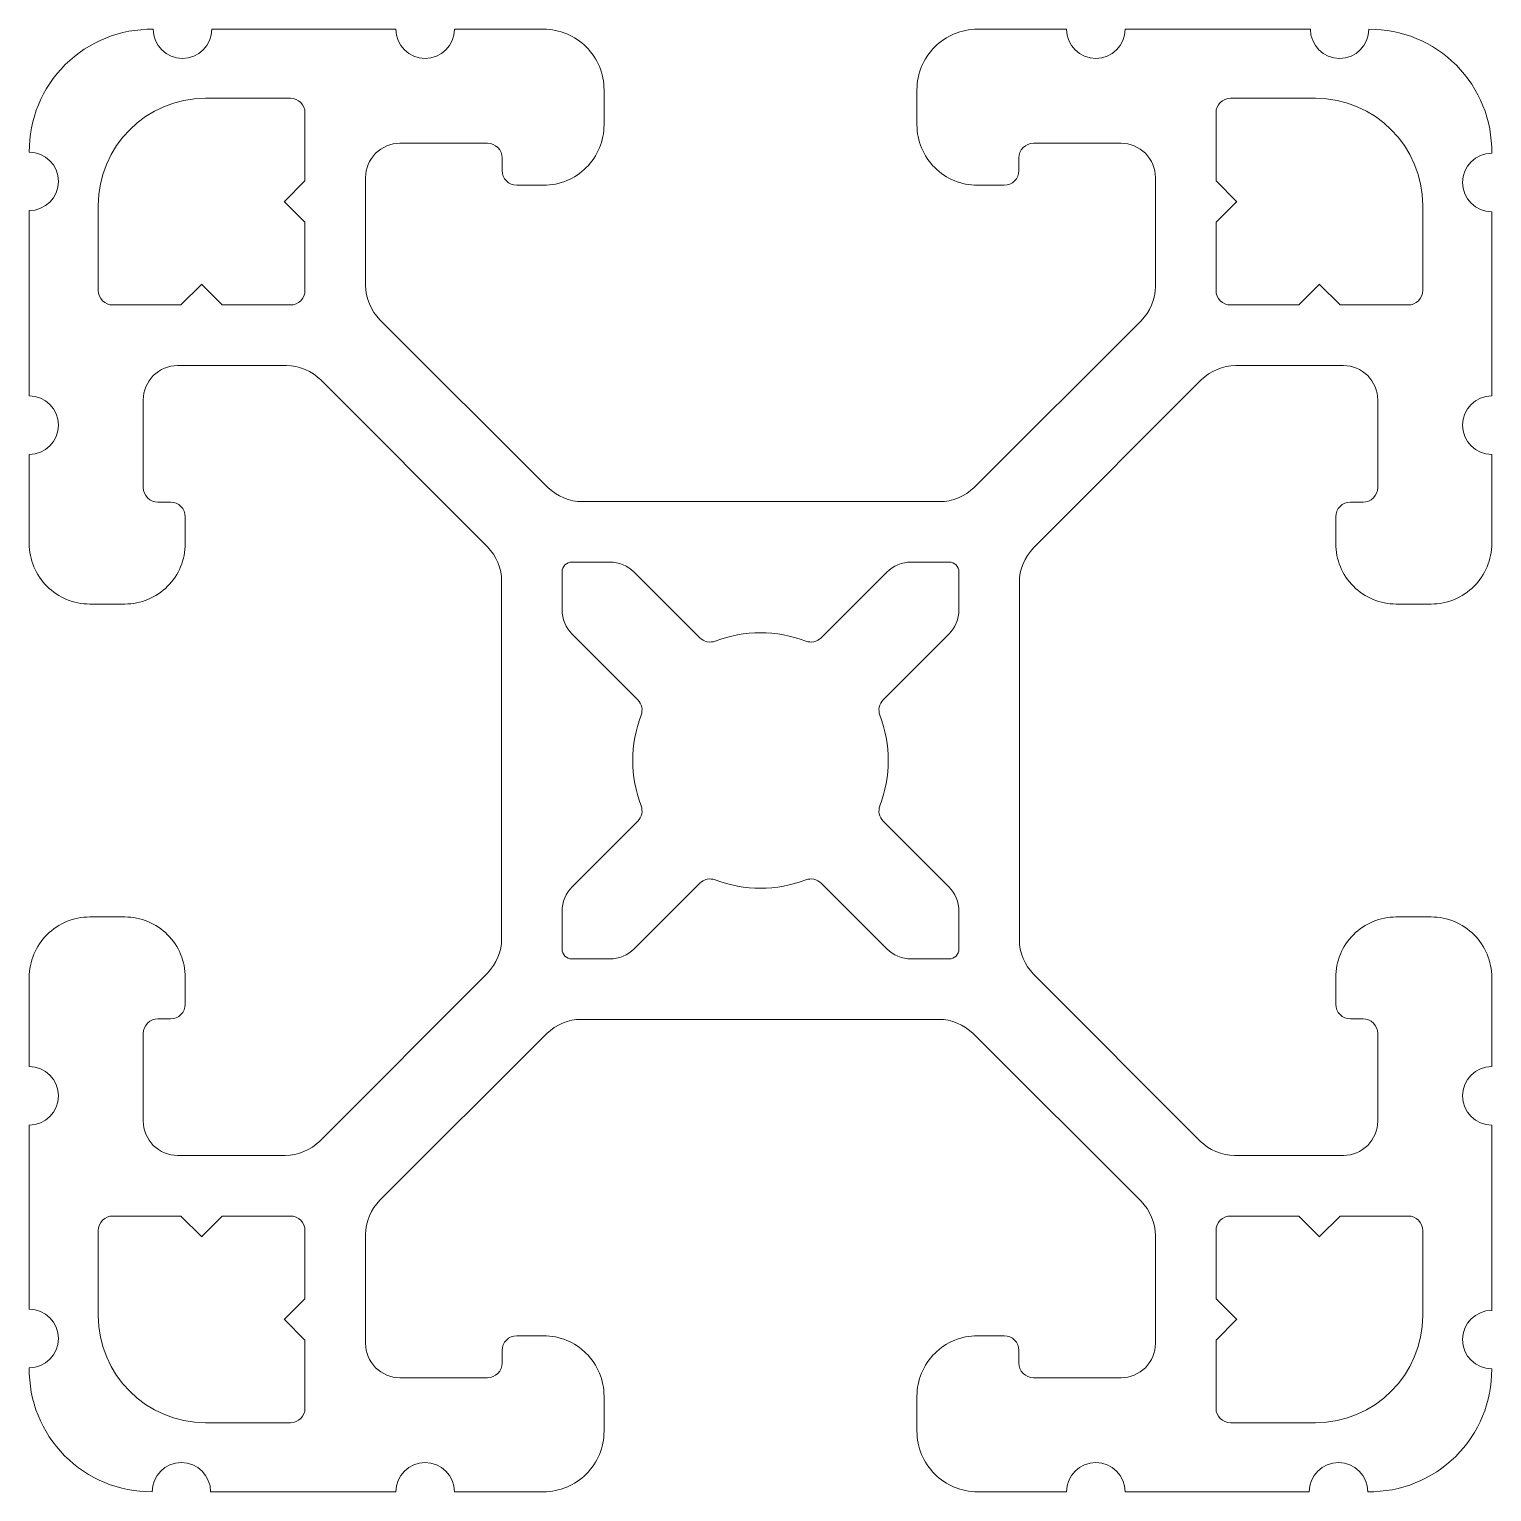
# Model space of a CAD drawing. Header units: inches. Extents: x -0.75 to 0.75, y -0.75 to 0.75.
import ezdxf

# ---------------------------------------------------------------- set-up
doc = ezdxf.new("R2010")
doc.units = ezdxf.units.IN
doc.header["$MEASUREMENT"] = 0

msp = doc.modelspace()

# ---------------------------------------------------------------- linework, layer by layer
at = {"color": 7, "linetype": 'Continuous', "lineweight": 15}
for p, q in [((-0.374, 0.75), (-0.5629, 0.75)), ((-0.2226, 0.75), (-0.314, 0.75)), ((0.314, 0.75), (0.2226, 0.75)), ((0.564, 0.75), (0.374, 0.75)), ((-0.4822, 0.6792), (-0.5692, 0.6792)), ((-0.1605, 0.652), (-0.1605, 0.688)), ((0.1605, 0.688), (0.1605, 0.652)), ((0.5692, 0.6792), (0.4822, 0.6792)), ((-0.4672, 0.5945), (-0.4672, 0.6642)), ((0.4672, 0.6642), (0.4672, 0.5945)), ((-0.37, 0.633), (-0.28, 0.633)), ((0.28, 0.633), (0.37, 0.633)), ((-0.265, 0.618), (-0.265, 0.605)), ((0.265, 0.605), (0.265, 0.618)), ((-0.4883, 0.5733), (-0.4672, 0.5944)), ((-0.405, 0.4874), (-0.405, 0.598)), ((-0.25, 0.59), (-0.2226, 0.59)), ((0.2226, 0.59), (0.25, 0.59)), ((0.405, 0.598), (0.405, 0.4863)), ((0.4672, 0.5944), (0.4883, 0.5733)), ((-0.4672, 0.552), (-0.4883, 0.5731)), ((0.4883, 0.5731), (0.4672, 0.552)), ((-0.75, 0.564), (-0.75, 0.374)), ((-0.6792, 0.5692), (-0.6792, 0.4822)), ((0.6792, 0.4822), (0.6792, 0.5692)), ((0.75, 0.374), (0.75, 0.5629)), ((-0.4672, 0.4822), (-0.4672, 0.5519)), ((0.4672, 0.5519), (0.4672, 0.4822)), ((-0.5944, 0.4672), (-0.5733, 0.4883)), ((-0.5731, 0.4883), (-0.552, 0.4672)), ((0.552, 0.4672), (0.5731, 0.4883)), ((0.5733, 0.4883), (0.5944, 0.4672)), ((-0.6642, 0.4672), (-0.5945, 0.4672)), ((-0.5519, 0.4672), (-0.4822, 0.4672)), ((0.4822, 0.4672), (0.5519, 0.4672)), ((0.5945, 0.4672), (0.6642, 0.4672)), ((-0.218, 0.2801), (-0.3903, 0.452)), ((0.3903, 0.4509), (0.2191, 0.2801)), ((-0.598, 0.405), (-0.4863, 0.405)), ((0.4874, 0.405), (0.598, 0.405)), ((-0.4509, 0.3903), (-0.2801, 0.2191)), ((0.2801, 0.218), (0.452, 0.3903)), ((-0.633, 0.28), (-0.633, 0.37)), ((0.633, 0.37), (0.633, 0.28)), ((-0.75, 0.314), (-0.75, 0.2226)), ((0.75, 0.2226), (0.75, 0.314)), ((-0.605, 0.265), (-0.618, 0.265)), ((0.1838, 0.2655), (-0.1827, 0.2655)), ((0.618, 0.265), (0.605, 0.265)), ((-0.59, 0.2226), (-0.59, 0.25)), ((0.59, 0.25), (0.59, 0.2226)), ((-0.1544, 0.2035), (-0.1935, 0.2035)), ((0.1935, 0.2035), (0.1544, 0.2035)), ((-0.2655, 0.1838), (-0.2655, -0.1827)), ((-0.2035, 0.1935), (-0.2035, 0.1544)), ((-0.0623, 0.1259), (-0.1296, 0.1932)), ((0.1296, 0.1932), (0.0623, 0.1259)), ((0.2035, 0.1544), (0.2035, 0.1935)), ((0.2655, -0.1838), (0.2655, 0.1827)), ((-0.688, 0.1605), (-0.652, 0.1605)), ((0.652, 0.1605), (0.688, 0.1605)), ((-0.1932, 0.1296), (-0.1259, 0.0623)), ((0.1259, 0.0623), (0.1932, 0.1296)), ((-0.1259, -0.0623), (-0.1932, -0.1296)), ((0.1932, -0.1296), (0.1259, -0.0623)), ((-0.1296, -0.1932), (-0.0623, -0.1259)), ((0.0623, -0.1259), (0.1296, -0.1932)), ((-0.652, -0.1605), (-0.688, -0.1605)), ((-0.2035, -0.1544), (-0.2035, -0.1935)), ((0.2035, -0.1935), (0.2035, -0.1544)), ((0.688, -0.1605), (0.652, -0.1605)), ((-0.1935, -0.2035), (-0.1544, -0.2035)), ((0.1544, -0.2035), (0.1935, -0.2035)), ((-0.75, -0.2226), (-0.75, -0.314)), ((-0.59, -0.25), (-0.59, -0.2226)), ((-0.2801, -0.218), (-0.452, -0.3903)), ((0.4509, -0.3903), (0.2801, -0.2191)), ((0.59, -0.2226), (0.59, -0.25)), ((0.75, -0.314), (0.75, -0.2226)), ((-0.618, -0.265), (-0.605, -0.265)), ((-0.1838, -0.2655), (0.1827, -0.2655)), ((0.605, -0.265), (0.618, -0.265)), ((-0.633, -0.37), (-0.633, -0.28)), ((-0.3903, -0.4509), (-0.2191, -0.2801)), ((0.218, -0.2801), (0.3903, -0.452)), ((0.633, -0.28), (0.633, -0.37)), ((-0.75, -0.374), (-0.75, -0.5629)), ((0.75, -0.564), (0.75, -0.374)), ((-0.4874, -0.405), (-0.598, -0.405)), ((0.598, -0.405), (0.4863, -0.405)), ((-0.5945, -0.4672), (-0.6642, -0.4672)), ((-0.5733, -0.4883), (-0.5944, -0.4672)), ((-0.552, -0.4672), (-0.5731, -0.4883)), ((-0.4822, -0.4672), (-0.5519, -0.4672)), ((0.5519, -0.4672), (0.4822, -0.4672)), ((0.5731, -0.4883), (0.552, -0.4672)), ((0.5944, -0.4672), (0.5733, -0.4883)), ((0.6642, -0.4672), (0.5945, -0.4672)), ((-0.6792, -0.4822), (-0.6792, -0.5692)), ((-0.4672, -0.5519), (-0.4672, -0.4822)), ((-0.405, -0.598), (-0.405, -0.4863)), ((0.405, -0.4874), (0.405, -0.598)), ((0.4672, -0.4822), (0.4672, -0.5519)), ((0.6792, -0.5692), (0.6792, -0.4822)), ((-0.4883, -0.5731), (-0.4672, -0.552)), ((0.4672, -0.552), (0.4883, -0.5731)), ((-0.4672, -0.5944), (-0.4883, -0.5733)), ((0.4883, -0.5733), (0.4672, -0.5944)), ((-0.4672, -0.6642), (-0.4672, -0.5945)), ((-0.2226, -0.59), (-0.25, -0.59)), ((0.25, -0.59), (0.2226, -0.59)), ((0.4672, -0.5945), (0.4672, -0.6642)), ((-0.265, -0.605), (-0.265, -0.618)), ((0.265, -0.618), (0.265, -0.605)), ((-0.28, -0.633), (-0.37, -0.633)), ((0.37, -0.633), (0.28, -0.633)), ((-0.1605, -0.688), (-0.1605, -0.652)), ((0.1605, -0.652), (0.1605, -0.688)), ((-0.5692, -0.6792), (-0.4822, -0.6792)), ((0.4822, -0.6792), (0.5692, -0.6792)), ((-0.564, -0.75), (-0.374, -0.75)), ((-0.314, -0.75), (-0.2226, -0.75)), ((0.2226, -0.75), (0.314, -0.75)), ((0.374, -0.75), (0.5629, -0.75))]:
    msp.add_line(p, q, dxfattribs=at)
for centre, radius, start, end in [((-0.625, 0.625), 0.125, 89.0452, 180.4584), ((-0.5929, 0.75), 0.03, 180.0332, 360), ((-0.344, 0.75), 0.03, 180, 360), ((-0.2225, 0.688), 0.062, 359.9815, 90.0185), ((0.2225, 0.688), 0.062, 89.9815, 180.0185), ((0.344, 0.75), 0.03, 180, 360), ((0.594, 0.75), 0.03, 180, 359.9924), ((0.625, 0.625), 0.125, 359.0452, 90.4584), ((-0.5692, 0.5692), 0.11, 90, 180), ((-0.4822, 0.6642), 0.015, 0, 90), ((0.4822, 0.6642), 0.015, 90, 180), ((0.5692, 0.5692), 0.11, 0, 90), ((-0.2225, 0.652), 0.062, 269.9815, 0.0185), ((0.2225, 0.652), 0.062, 179.9815, 270.0185), ((-0.37, 0.598), 0.035, 89.9242, 180.0733), ((-0.28, 0.618), 0.015, 359.9633, 90.0342), ((0.28, 0.618), 0.015, 89.9658, 180.0367), ((0.37, 0.598), 0.035, 359.9266, 90.0758), ((-0.75, 0.594), 0.03, 270, 89.9924), ((0.75, 0.5929), 0.03, 90.0332, 270), ((-0.25, 0.605), 0.015, 179.9633, 270.0349), ((0.25, 0.605), 0.015, 269.9651, 0.0367), ((-0.4673, 0.5945), 0.0001, 314.9994, 360), ((0.4673, 0.5945), 0.0001, 180, 225.0006), ((-0.4883, 0.5732), 0.0001, 134.9994, 224.9994), ((0.4883, 0.5732), 0.0001, 315.0006, 45.0006), ((-0.4673, 0.5519), 0.0001, 0, 44.9994), ((0.4673, 0.5519), 0.0001, 135.0006, 180), ((-0.6642, 0.4822), 0.015, 180, 270), ((-0.5732, 0.4883), 0.0001, 45.0006, 135.0006), ((-0.4822, 0.4822), 0.015, 270, 360), ((-0.355, 0.4874), 0.05, 179.9982, 225.0622), ((0.355, 0.4863), 0.05, 314.9378, 0.0018), ((0.4822, 0.4822), 0.015, 180, 270), ((0.5732, 0.4883), 0.0001, 44.9994, 134.9994), ((0.6642, 0.4822), 0.015, 270, 360), ((-0.5945, 0.4673), 0.0001, 270, 315.0006), ((-0.5519, 0.4673), 0.0001, 225.0006, 270), ((0.5519, 0.4673), 0.0001, 270, 314.9994), ((0.5945, 0.4673), 0.0001, 224.9994, 270), ((-0.598, 0.37), 0.035, 89.9266, 180.0758), ((-0.4863, 0.355), 0.05, 44.9378, 90.0018), ((0.4874, 0.355), 0.05, 89.9982, 135.0622), ((0.598, 0.37), 0.035, 359.9242, 90.0733), ((-0.75, 0.344), 0.03, 270, 90), ((0.75, 0.344), 0.03, 90, 270), ((-0.618, 0.28), 0.015, 179.9658, 270.0367), ((-0.1827, 0.3155), 0.05, 225.0622, 270), ((0.1838, 0.3155), 0.05, 270, 314.9378), ((0.618, 0.28), 0.015, 269.9633, 0.0342), ((-0.605, 0.25), 0.015, 359.9651, 90.0367), ((0.605, 0.25), 0.015, 89.9633, 180.0349), ((-0.688, 0.2225), 0.062, 179.9815, 270.0185), ((-0.652, 0.2225), 0.062, 269.9815, 0.0185), ((-0.3155, 0.1838), 0.05, 0, 44.9378), ((0.3155, 0.1827), 0.05, 135.0622, 180), ((0.652, 0.2225), 0.062, 179.9815, 270.0185), ((0.688, 0.2225), 0.062, 269.9815, 0.0185), ((-0.1935, 0.1935), 0.01, 90, 180), ((-0.1544, 0.1685), 0.035, 45, 90), ((0.1544, 0.1685), 0.035, 90, 135), ((0.1935, 0.1935), 0.01, 0, 90), ((-0.1685, 0.1544), 0.035, 180, 225), ((0.1685, 0.1544), 0.035, 315, 0), ((-0.0517, 0.1365), 0.015, 225, 290.7349), ((0, 0), 0.131, 69.2651, 110.7349), ((0.0517, 0.1365), 0.015, 249.2651, 315), ((-0.1365, 0.0517), 0.015, 339.2651, 45), ((0.1365, 0.0517), 0.015, 135, 200.7349), ((0, 0), 0.131, 159.2651, 200.7349), ((0, 0), 0.131, 339.2651, 20.7349), ((-0.1365, -0.0517), 0.015, 315, 20.7349), ((0.1365, -0.0517), 0.015, 159.2651, 225), ((-0.1685, -0.1544), 0.035, 135, 180), ((-0.0517, -0.1365), 0.015, 69.2651, 135), ((0, 0), 0.131, 249.2651, 290.7349), ((0.0517, -0.1365), 0.015, 45, 110.7349), ((0.1685, -0.1544), 0.035, 360, 45), ((-0.688, -0.2225), 0.062, 89.9815, 180.0185), ((-0.652, -0.2225), 0.062, 359.9815, 90.0185), ((0.652, -0.2225), 0.062, 89.9815, 180.0185), ((0.688, -0.2225), 0.062, 359.9815, 90.0185), ((-0.3155, -0.1827), 0.05, 315.0622, 0), ((-0.1935, -0.1935), 0.01, 180, 270), ((-0.1544, -0.1685), 0.035, 270, 315), ((0.1544, -0.1685), 0.035, 225, 270), ((0.1935, -0.1935), 0.01, 270, 360), ((0.3155, -0.1838), 0.05, 180, 224.9378), ((-0.605, -0.25), 0.015, 269.9633, 0.0349), ((0.605, -0.25), 0.015, 179.9651, 270.0367), ((-0.618, -0.28), 0.015, 89.9633, 180.0342), ((-0.1838, -0.3155), 0.05, 90, 134.9378), ((0.1827, -0.3155), 0.05, 45.0622, 90), ((0.618, -0.28), 0.015, 359.9658, 90.0367), ((-0.75, -0.344), 0.03, 270, 90), ((0.75, -0.344), 0.03, 90, 270), ((-0.598, -0.37), 0.035, 179.9242, 270.0733), ((0.598, -0.37), 0.035, 269.9266, 0.0758), ((-0.4874, -0.355), 0.05, 269.9982, 315.0622), ((0.4863, -0.355), 0.05, 224.9378, 270.0018), ((-0.355, -0.4863), 0.05, 134.9378, 180.0018), ((0.355, -0.4874), 0.05, 359.9982, 45.0622), ((-0.6642, -0.4822), 0.015, 90, 180), ((-0.5945, -0.4673), 0.0001, 44.9994, 90), ((-0.5519, -0.4673), 0.0001, 90, 134.9994), ((-0.4822, -0.4822), 0.015, 360, 90), ((0.4822, -0.4822), 0.015, 90, 180), ((0.5519, -0.4673), 0.0001, 45.0006, 90), ((0.5945, -0.4673), 0.0001, 90, 135.0006), ((0.6642, -0.4822), 0.015, 0, 90), ((-0.5732, -0.4883), 0.0001, 224.9994, 314.9994), ((0.5732, -0.4883), 0.0001, 225.0006, 315.0006), ((-0.4673, -0.5519), 0.0001, 315.0006, 0), ((0.4673, -0.5519), 0.0001, 180, 224.9994), ((-0.75, -0.5929), 0.03, 270.0332, 90), ((-0.5692, -0.5692), 0.11, 180, 270), ((0.5692, -0.5692), 0.11, 270, 0), ((0.75, -0.594), 0.03, 90, 269.9924), ((-0.4883, -0.5732), 0.0001, 135.0006, 225.0006), ((0.4883, -0.5732), 0.0001, 314.9994, 44.9994), ((-0.4673, -0.5945), 0.0001, 360, 45.0006), ((-0.37, -0.598), 0.035, 179.9266, 270.0758), ((-0.25, -0.605), 0.015, 89.9651, 180.0367), ((-0.2225, -0.652), 0.062, 359.9815, 90.0185), ((0.2225, -0.652), 0.062, 89.9815, 180.0185), ((0.25, -0.605), 0.015, 359.9633, 90.0349), ((0.37, -0.598), 0.035, 269.9242, 0.0733), ((0.4673, -0.5945), 0.0001, 134.9994, 180), ((-0.625, -0.625), 0.125, 179.0452, 270.4584), ((-0.28, -0.618), 0.015, 269.9658, 0.0367), ((0.28, -0.618), 0.015, 179.9633, 270.0342), ((0.625, -0.625), 0.125, 269.0452, 0.4584), ((-0.4822, -0.6642), 0.015, 270, 0), ((0.4822, -0.6642), 0.015, 180, 270), ((-0.2225, -0.688), 0.062, 269.9815, 0.0185), ((0.2225, -0.688), 0.062, 179.9815, 270.0185), ((-0.594, -0.75), 0.03, 360, 179.9924), ((-0.344, -0.75), 0.03, 0, 180), ((0.344, -0.75), 0.03, 0, 180), ((0.5929, -0.75), 0.03, 0.0332, 180)]:
    msp.add_arc(centre, radius, start, end, dxfattribs=at)

doc.saveas('drawing.dxf')
